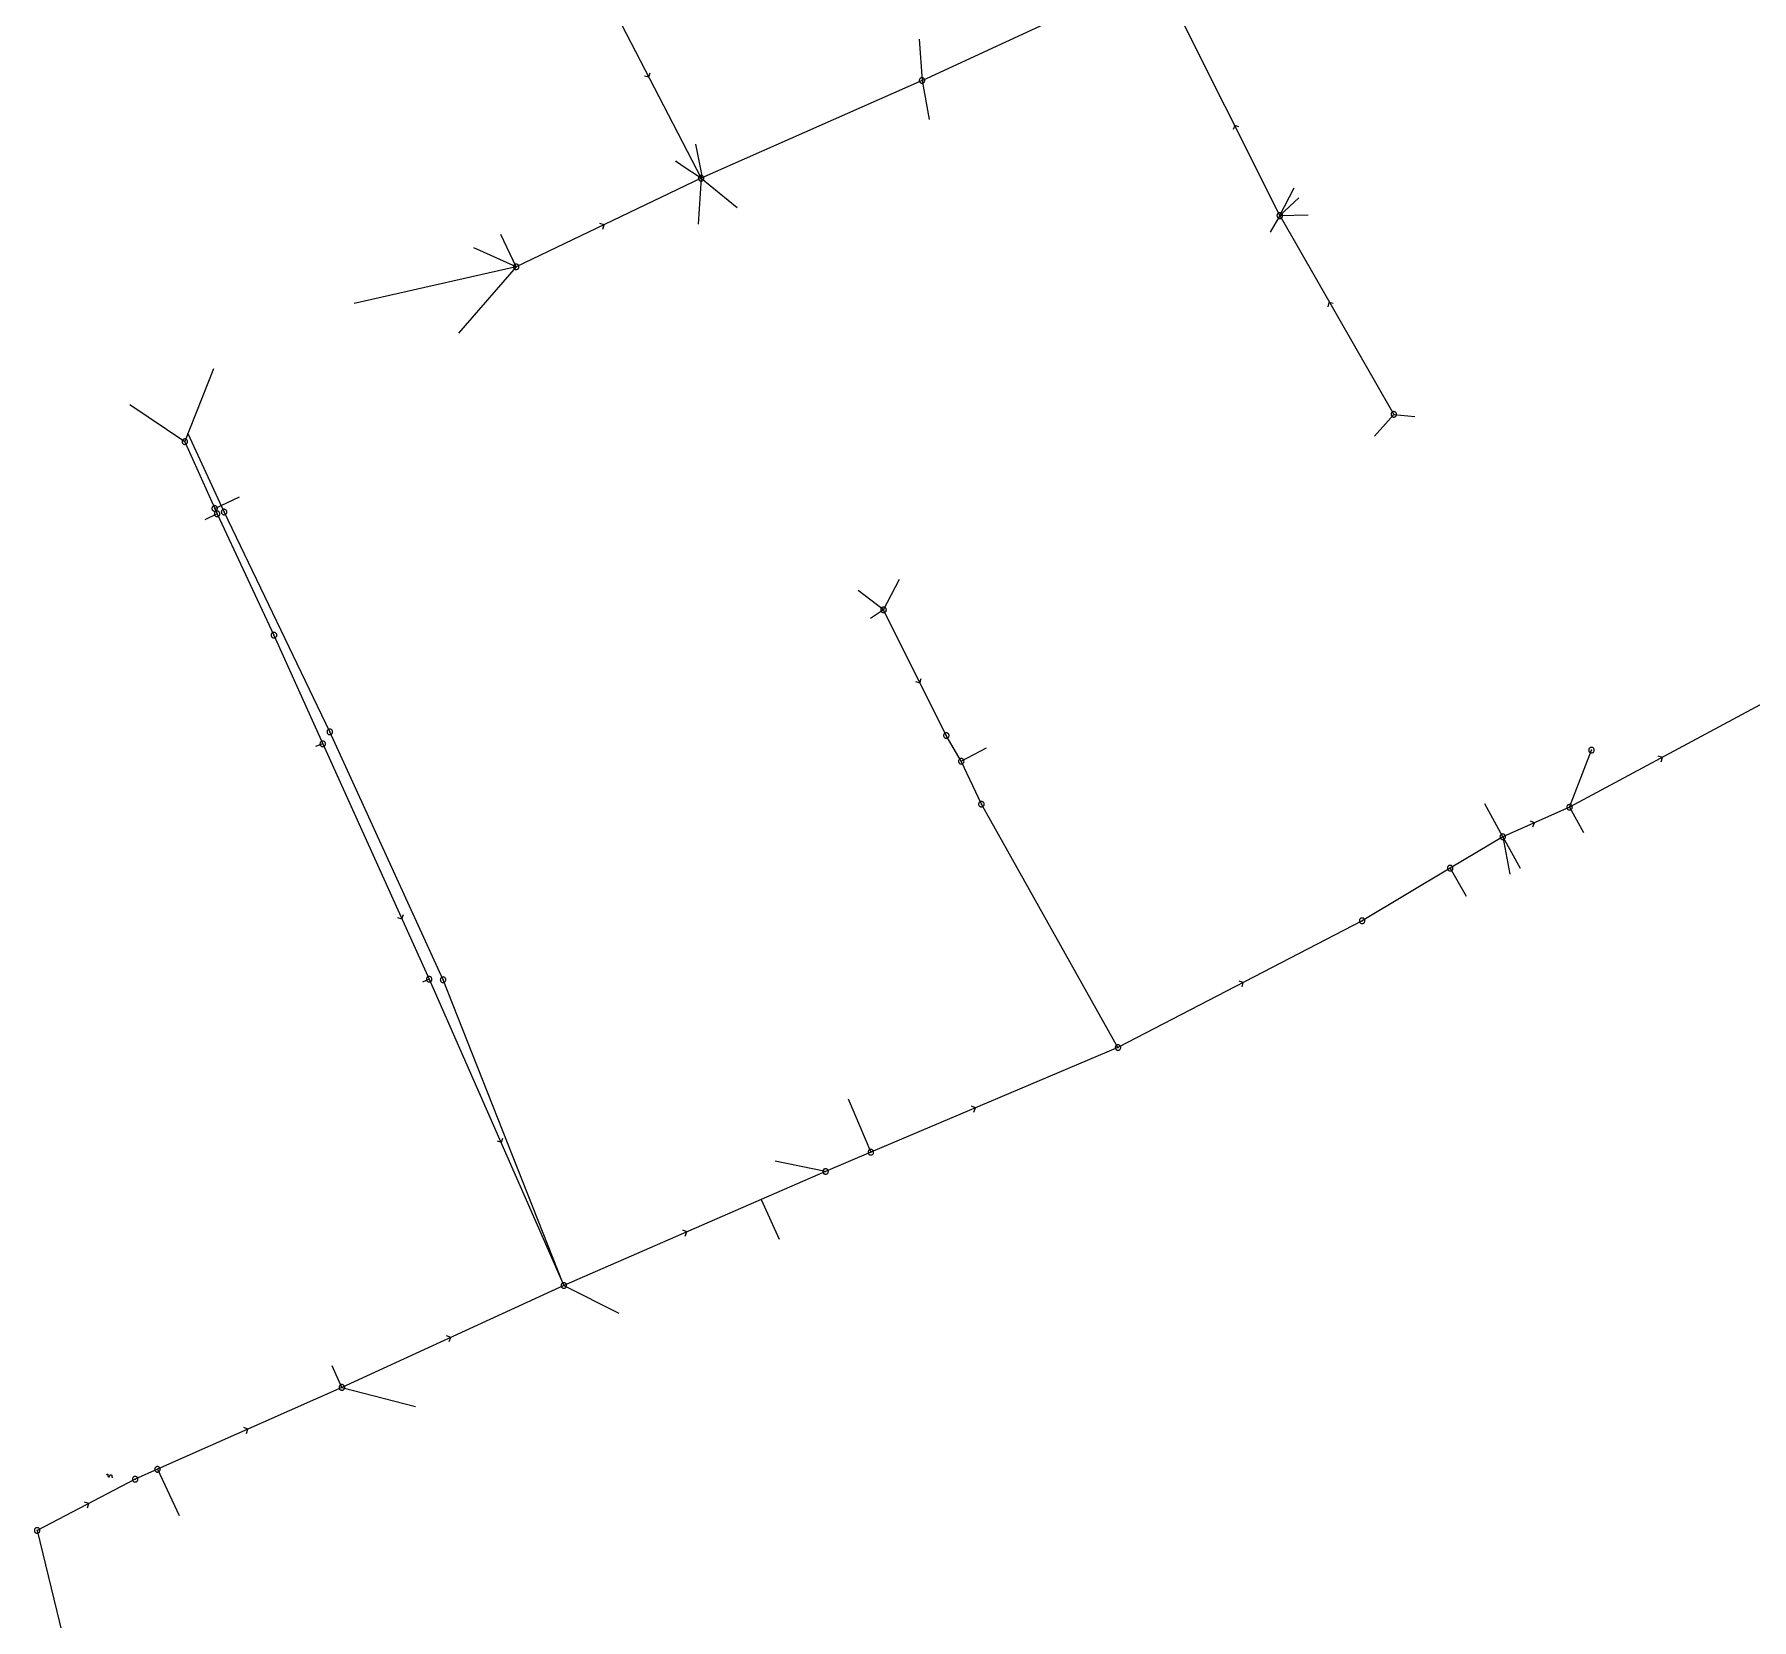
# Model space of a CAD drawing. Header units: metres. Extents: x 25504150 to 25508618, y 6694193 to 6702753.
# Drawn here: x 25504455.2 to 25504740.4, y 6698495.4 to 6698758.8 of the extents above; entities that cross this region are included whole.
import ezdxf

# ---------------------------------------------------------------- set-up
doc = ezdxf.new("R2010")
doc.units = ezdxf.units.M
for name, pattern in [('Sewer_node', [0]), ('Viemariputket', [0]), ('Viemarivarusteet', [0])]:
    doc.linetypes.add(name, pattern=pattern)
for name, color, linetype, lineweight in [('Sewer_node', 7, 'Sewer_node', 0), ('Viemariputket', 7, 'Viemariputket', 0), ('Viemarivarusteet', 7, 'Viemarivarusteet', 0)]:
    doc.layers.add(name, color=color, linetype=linetype, lineweight=lineweight)

msp = doc.modelspace()

# ---------------------------------------------------------------- linework, layer by layer
at = {"layer": 'Sewer_node', "color": 46, "linetype": 'Continuous', "true_color": 0x7f5f00, "flags": 128}
for points in [[(25504556.52, 6698751.91), (25504557.24, 6698751.7), (25504557.46, 6698752.41)], [(25504655.26, 6698743.44), (25504654.55, 6698743.65), (25504654.32, 6698742.95)], [(25504549.6, 6698726.44), (25504549.83, 6698727.15), (25504549.12, 6698727.39)], [(25504670.93, 6698714.06), (25504670.2, 6698714.23), (25504670.02, 6698713.51)], [(25504601.56, 6698651.3), (25504602.28, 6698651.08), (25504602.5, 6698651.79)], [(25504725.37, 6698637.96), (25504725.58, 6698638.68), (25504724.87, 6698638.9)], [(25504704.08, 6698627.12), (25504704.35, 6698627.82), (25504703.66, 6698628.09)], [(25504515.53, 6698612.1), (25504516.24, 6698611.85), (25504516.49, 6698612.55)], [(25504655.77, 6698600.56), (25504655.98, 6698601.28), (25504655.27, 6698601.49)], [(25504611.24, 6698579.74), (25504611.51, 6698580.44), (25504610.82, 6698580.71)], [(25504532.06, 6698574.99), (25504532.77, 6698574.73), (25504533.02, 6698575.43)], [(25504563.3, 6698559.15), (25504563.57, 6698559.85), (25504562.88, 6698560.12)], [(25504524.11, 6698541.62), (25504524.37, 6698542.33), (25504523.67, 6698542.59)], [(25504490.41, 6698526.38), (25504490.66, 6698527.08), (25504489.96, 6698527.34)], [(25504467.2, 6698519.52), (25504467.21, 6698519.54), (25504467.21, 6698519.55), (25504467.22, 6698519.56), (25504467.23, 6698519.57), (25504467.24, 6698519.57), (25504467.24, 6698519.58), (25504467.25, 6698519.59), (25504467.26, 6698519.59), (25504467.27, 6698519.6), (25504467.28, 6698519.6), (25504467.29, 6698519.6), (25504467.3, 6698519.61), (25504467.31, 6698519.61), (25504467.32, 6698519.61), (25504467.33, 6698519.6), (25504467.34, 6698519.6), (25504467.35, 6698519.6), (25504467.35, 6698519.59), (25504467.36, 6698519.59), (25504467.37, 6698519.58), (25504467.38, 6698519.58), (25504467.38, 6698519.57), (25504467.39, 6698519.56), (25504467.39, 6698519.55), (25504467.4, 6698519.54), (25504467.4, 6698519.53), (25504467.41, 6698519.52), (25504467.41, 6698519.51), (25504467.41, 6698519.5), (25504467.41, 6698519.49), (25504467.41, 6698519.48), (25504467.41, 6698519.47), (25504467.4, 6698519.45)], [(25504467.4, 6698519.44), (25504467.39, 6698519.41), (25504467.39, 6698519.39), (25504467.39, 6698519.37), (25504467.39, 6698519.35), (25504467.39, 6698519.33), (25504467.39, 6698519.32), (25504467.4, 6698519.3), (25504467.4, 6698519.28), (25504467.41, 6698519.27), (25504467.42, 6698519.25), (25504467.43, 6698519.24), (25504467.44, 6698519.23), (25504467.45, 6698519.21), (25504467.46, 6698519.2), (25504467.47, 6698519.2), (25504467.49, 6698519.19), (25504467.5, 6698519.18), (25504467.52, 6698519.18), (25504467.53, 6698519.18), (25504467.55, 6698519.18), (25504467.56, 6698519.18), (25504467.58, 6698519.18), (25504467.59, 6698519.18), (25504467.61, 6698519.19), (25504467.62, 6698519.2), (25504467.64, 6698519.21), (25504467.65, 6698519.22), (25504467.66, 6698519.23), (25504467.68, 6698519.24), (25504467.69, 6698519.25), (25504467.7, 6698519.27), (25504467.71, 6698519.28), (25504467.72, 6698519.3), (25504467.73, 6698519.33)], [(25504467.73, 6698519.34), (25504467.74, 6698519.36), (25504467.74, 6698519.37), (25504467.75, 6698519.39), (25504467.76, 6698519.41), (25504467.77, 6698519.42), (25504467.78, 6698519.44), (25504467.79, 6698519.45), (25504467.8, 6698519.47), (25504467.82, 6698519.48), (25504467.83, 6698519.49), (25504467.84, 6698519.5), (25504467.86, 6698519.51), (25504467.87, 6698519.51), (25504467.89, 6698519.52), (25504467.9, 6698519.52), (25504467.91, 6698519.52), (25504467.93, 6698519.52), (25504467.94, 6698519.52), (25504467.96, 6698519.51), (25504467.97, 6698519.51), (25504467.98, 6698519.5), (25504467.99, 6698519.49), (25504468.01, 6698519.48), (25504468.02, 6698519.47), (25504468.03, 6698519.46), (25504468.03, 6698519.44), (25504468.04, 6698519.43), (25504468.05, 6698519.41), (25504468.05, 6698519.39), (25504468.06, 6698519.38), (25504468.06, 6698519.36), (25504468.06, 6698519.34), (25504468.06, 6698519.32), (25504468.06, 6698519.3), (25504468.06, 6698519.28), (25504468.05, 6698519.26)], [(25504468.05, 6698519.24), (25504468.04, 6698519.22), (25504468.04, 6698519.21), (25504468.05, 6698519.2), (25504468.05, 6698519.18), (25504468.05, 6698519.17), (25504468.05, 6698519.16), (25504468.06, 6698519.15), (25504468.06, 6698519.15), (25504468.06, 6698519.14), (25504468.07, 6698519.13), (25504468.08, 6698519.12), (25504468.08, 6698519.12), (25504468.09, 6698519.11), (25504468.1, 6698519.11), (25504468.11, 6698519.11), (25504468.11, 6698519.1), (25504468.12, 6698519.1), (25504468.13, 6698519.1), (25504468.14, 6698519.1), (25504468.15, 6698519.1), (25504468.16, 6698519.11), (25504468.17, 6698519.11), (25504468.18, 6698519.12), (25504468.18, 6698519.12), (25504468.19, 6698519.13), (25504468.2, 6698519.14), (25504468.21, 6698519.14), (25504468.22, 6698519.15), (25504468.22, 6698519.16), (25504468.23, 6698519.18)], [(25504464.01, 6698514.01), (25504464.22, 6698514.74), (25504463.51, 6698514.95)]]:
    msp.add_lwpolyline(points, dxfattribs=at)
for points, elevation in [([(25504603.08, 6698751.13), (25504603.07, 6698751.2), (25504603.06, 6698751.27), (25504603.03, 6698751.34), (25504602.99, 6698751.4), (25504602.95, 6698751.46), (25504602.89, 6698751.5), (25504602.83, 6698751.54), (25504602.76, 6698751.57), (25504602.69, 6698751.58), (25504602.62, 6698751.59), (25504602.55, 6698751.58), (25504602.48, 6698751.57), (25504602.41, 6698751.54), (25504602.35, 6698751.5), (25504602.29, 6698751.46), (25504602.25, 6698751.4), (25504602.21, 6698751.34), (25504602.18, 6698751.27), (25504602.17, 6698751.2), (25504602.16, 6698751.13), (25504602.17, 6698751.06), (25504602.18, 6698750.99), (25504602.21, 6698750.92), (25504602.25, 6698750.86), (25504602.29, 6698750.8), (25504602.35, 6698750.76), (25504602.41, 6698750.72), (25504602.48, 6698750.69), (25504602.55, 6698750.68), (25504602.62, 6698750.67), (25504602.69, 6698750.68), (25504602.76, 6698750.69), (25504602.83, 6698750.72), (25504602.89, 6698750.76), (25504602.95, 6698750.8), (25504602.99, 6698750.86), (25504603.03, 6698750.92), (25504603.06, 6698750.99), (25504603.07, 6698751.06)], 42.92), ([(25504566.39, 6698734.87), (25504566.38, 6698734.94), (25504566.37, 6698735.01), (25504566.34, 6698735.08), (25504566.3, 6698735.14), (25504566.26, 6698735.2), (25504566.2, 6698735.24), (25504566.14, 6698735.28), (25504566.07, 6698735.31), (25504566, 6698735.32), (25504565.93, 6698735.33), (25504565.86, 6698735.32), (25504565.79, 6698735.31), (25504565.72, 6698735.28), (25504565.66, 6698735.24), (25504565.6, 6698735.2), (25504565.56, 6698735.14), (25504565.52, 6698735.08), (25504565.49, 6698735.01), (25504565.48, 6698734.94), (25504565.47, 6698734.87), (25504565.48, 6698734.8), (25504565.49, 6698734.73), (25504565.52, 6698734.66), (25504565.56, 6698734.6), (25504565.6, 6698734.54), (25504565.66, 6698734.5), (25504565.72, 6698734.46), (25504565.79, 6698734.43), (25504565.86, 6698734.42), (25504565.93, 6698734.41), (25504566, 6698734.42), (25504566.07, 6698734.43), (25504566.14, 6698734.46), (25504566.2, 6698734.5), (25504566.26, 6698734.54), (25504566.3, 6698734.6), (25504566.34, 6698734.66), (25504566.37, 6698734.73), (25504566.38, 6698734.8)], 44.26), ([(25504662.52, 6698728.67), (25504662.51, 6698728.74), (25504662.5, 6698728.82), (25504662.47, 6698728.88), (25504662.43, 6698728.95), (25504662.38, 6698729), (25504662.33, 6698729.05), (25504662.26, 6698729.09), (25504662.2, 6698729.12), (25504662.12, 6698729.13), (25504662.05, 6698729.14), (25504661.98, 6698729.13), (25504661.9, 6698729.12), (25504661.84, 6698729.09), (25504661.77, 6698729.05), (25504661.72, 6698729), (25504661.67, 6698728.95), (25504661.63, 6698728.88), (25504661.6, 6698728.82), (25504661.59, 6698728.74), (25504661.58, 6698728.67), (25504661.59, 6698728.6), (25504661.6, 6698728.52), (25504661.63, 6698728.46), (25504661.67, 6698728.39), (25504661.72, 6698728.34), (25504661.77, 6698728.29), (25504661.84, 6698728.25), (25504661.9, 6698728.22), (25504661.98, 6698728.21), (25504662.05, 6698728.2), (25504662.12, 6698728.21), (25504662.2, 6698728.22), (25504662.26, 6698728.25), (25504662.33, 6698728.29), (25504662.38, 6698728.34), (25504662.43, 6698728.39), (25504662.47, 6698728.46), (25504662.5, 6698728.52), (25504662.51, 6698728.6)], 41.6), ([(25504535.67, 6698720.16), (25504535.66, 6698720.23), (25504535.65, 6698720.3), (25504535.62, 6698720.37), (25504535.58, 6698720.43), (25504535.54, 6698720.49), (25504535.48, 6698720.53), (25504535.42, 6698720.57), (25504535.35, 6698720.6), (25504535.28, 6698720.61), (25504535.21, 6698720.62), (25504535.14, 6698720.61), (25504535.07, 6698720.6), (25504535, 6698720.57), (25504534.94, 6698720.53), (25504534.88, 6698720.49), (25504534.84, 6698720.43), (25504534.8, 6698720.37), (25504534.77, 6698720.3), (25504534.76, 6698720.23), (25504534.75, 6698720.16), (25504534.76, 6698720.09), (25504534.77, 6698720.02), (25504534.8, 6698719.95), (25504534.84, 6698719.89), (25504534.88, 6698719.83), (25504534.94, 6698719.79), (25504535, 6698719.75), (25504535.07, 6698719.72), (25504535.14, 6698719.71), (25504535.21, 6698719.7), (25504535.28, 6698719.71), (25504535.35, 6698719.72), (25504535.42, 6698719.75), (25504535.48, 6698719.79), (25504535.54, 6698719.83), (25504535.58, 6698719.89), (25504535.62, 6698719.95), (25504535.65, 6698720.02), (25504535.66, 6698720.09)], 45.13), ([(25504681.44, 6698695.66), (25504681.43, 6698695.73), (25504681.42, 6698695.8), (25504681.39, 6698695.87), (25504681.35, 6698695.93), (25504681.31, 6698695.99), (25504681.25, 6698696.03), (25504681.19, 6698696.07), (25504681.12, 6698696.1), (25504681.05, 6698696.11), (25504680.98, 6698696.12), (25504680.91, 6698696.11), (25504680.84, 6698696.1), (25504680.77, 6698696.07), (25504680.71, 6698696.03), (25504680.65, 6698695.99), (25504680.61, 6698695.93), (25504680.57, 6698695.87), (25504680.54, 6698695.8), (25504680.53, 6698695.73), (25504680.52, 6698695.66), (25504680.53, 6698695.59), (25504680.54, 6698695.52), (25504680.57, 6698695.45), (25504680.61, 6698695.39), (25504680.65, 6698695.33), (25504680.71, 6698695.29), (25504680.77, 6698695.25), (25504680.84, 6698695.22), (25504680.91, 6698695.21), (25504680.98, 6698695.2), (25504681.05, 6698695.21), (25504681.12, 6698695.22), (25504681.19, 6698695.25), (25504681.25, 6698695.29), (25504681.31, 6698695.33), (25504681.35, 6698695.39), (25504681.39, 6698695.45), (25504681.42, 6698695.52), (25504681.43, 6698695.59)], 41.39), ([(25504480.64, 6698691.12), (25504480.63, 6698691.19), (25504480.62, 6698691.26), (25504480.59, 6698691.33), (25504480.55, 6698691.39), (25504480.51, 6698691.45), (25504480.45, 6698691.49), (25504480.39, 6698691.53), (25504480.32, 6698691.56), (25504480.25, 6698691.57), (25504480.18, 6698691.58), (25504480.11, 6698691.57), (25504480.04, 6698691.56), (25504479.97, 6698691.53), (25504479.91, 6698691.49), (25504479.85, 6698691.45), (25504479.81, 6698691.39), (25504479.77, 6698691.33), (25504479.74, 6698691.26), (25504479.73, 6698691.19), (25504479.72, 6698691.12), (25504479.73, 6698691.05), (25504479.74, 6698690.98), (25504479.77, 6698690.91), (25504479.81, 6698690.85), (25504479.85, 6698690.79), (25504479.91, 6698690.75), (25504479.97, 6698690.71), (25504480.04, 6698690.68), (25504480.11, 6698690.67), (25504480.18, 6698690.66), (25504480.25, 6698690.67), (25504480.32, 6698690.68), (25504480.39, 6698690.71), (25504480.45, 6698690.75), (25504480.51, 6698690.79), (25504480.55, 6698690.85), (25504480.59, 6698690.91), (25504480.62, 6698690.98), (25504480.63, 6698691.05)], 43.82), ([(25504486, 6698679.13), (25504485.99, 6698679.2), (25504485.98, 6698679.27), (25504485.95, 6698679.34), (25504485.91, 6698679.4), (25504485.87, 6698679.46), (25504485.81, 6698679.5), (25504485.75, 6698679.54), (25504485.68, 6698679.57), (25504485.61, 6698679.58), (25504485.54, 6698679.59), (25504485.47, 6698679.58), (25504485.4, 6698679.57), (25504485.33, 6698679.54), (25504485.27, 6698679.5), (25504485.21, 6698679.46), (25504485.17, 6698679.4), (25504485.13, 6698679.34), (25504485.1, 6698679.27), (25504485.09, 6698679.2), (25504485.08, 6698679.13), (25504485.09, 6698679.06), (25504485.1, 6698678.99), (25504485.13, 6698678.92), (25504485.17, 6698678.86), (25504485.21, 6698678.8), (25504485.27, 6698678.76), (25504485.33, 6698678.72), (25504485.4, 6698678.69), (25504485.47, 6698678.68), (25504485.54, 6698678.67), (25504485.61, 6698678.68), (25504485.68, 6698678.69), (25504485.75, 6698678.72), (25504485.81, 6698678.76), (25504485.87, 6698678.8), (25504485.91, 6698678.86), (25504485.95, 6698678.92), (25504485.98, 6698678.99), (25504485.99, 6698679.06)], 43.51), ([(25504596.7, 6698663.19), (25504596.69, 6698663.26), (25504596.68, 6698663.33), (25504596.65, 6698663.4), (25504596.61, 6698663.46), (25504596.57, 6698663.52), (25504596.51, 6698663.56), (25504596.45, 6698663.6), (25504596.38, 6698663.63), (25504596.31, 6698663.64), (25504596.24, 6698663.65), (25504596.17, 6698663.64), (25504596.1, 6698663.63), (25504596.03, 6698663.6), (25504595.97, 6698663.56), (25504595.91, 6698663.52), (25504595.87, 6698663.46), (25504595.83, 6698663.4), (25504595.8, 6698663.33), (25504595.79, 6698663.26), (25504595.78, 6698663.19), (25504595.79, 6698663.12), (25504595.8, 6698663.05), (25504595.83, 6698662.98), (25504595.87, 6698662.92), (25504595.91, 6698662.86), (25504595.97, 6698662.82), (25504596.03, 6698662.78), (25504596.1, 6698662.75), (25504596.17, 6698662.74), (25504596.24, 6698662.73), (25504596.31, 6698662.74), (25504596.38, 6698662.75), (25504596.45, 6698662.78), (25504596.51, 6698662.82), (25504596.57, 6698662.86), (25504596.61, 6698662.92), (25504596.65, 6698662.98), (25504596.68, 6698663.05), (25504596.69, 6698663.12)], 44.49), ([(25504495.46, 6698658.98), (25504495.45, 6698659.05), (25504495.44, 6698659.13), (25504495.41, 6698659.19), (25504495.37, 6698659.26), (25504495.32, 6698659.31), (25504495.27, 6698659.36), (25504495.2, 6698659.4), (25504495.14, 6698659.43), (25504495.06, 6698659.44), (25504494.99, 6698659.45), (25504494.92, 6698659.44), (25504494.84, 6698659.43), (25504494.78, 6698659.4), (25504494.71, 6698659.36), (25504494.66, 6698659.31), (25504494.61, 6698659.26), (25504494.57, 6698659.19), (25504494.54, 6698659.13), (25504494.53, 6698659.05), (25504494.52, 6698658.98), (25504494.53, 6698658.91), (25504494.54, 6698658.83), (25504494.57, 6698658.77), (25504494.61, 6698658.7), (25504494.66, 6698658.65), (25504494.71, 6698658.6), (25504494.78, 6698658.56), (25504494.84, 6698658.53), (25504494.92, 6698658.52), (25504494.99, 6698658.51), (25504495.06, 6698658.52), (25504495.14, 6698658.53), (25504495.2, 6698658.56), (25504495.27, 6698658.6), (25504495.32, 6698658.65), (25504495.37, 6698658.7), (25504495.41, 6698658.77), (25504495.44, 6698658.83), (25504495.45, 6698658.91)], 43.39), ([(25504503.55, 6698640.92), (25504503.54, 6698640.99), (25504503.53, 6698641.06), (25504503.5, 6698641.13), (25504503.46, 6698641.19), (25504503.42, 6698641.25), (25504503.36, 6698641.29), (25504503.3, 6698641.33), (25504503.23, 6698641.36), (25504503.16, 6698641.37), (25504503.09, 6698641.38), (25504503.02, 6698641.37), (25504502.95, 6698641.36), (25504502.88, 6698641.33), (25504502.82, 6698641.29), (25504502.76, 6698641.25), (25504502.72, 6698641.19), (25504502.68, 6698641.13), (25504502.65, 6698641.06), (25504502.64, 6698640.99), (25504502.63, 6698640.92), (25504502.64, 6698640.85), (25504502.65, 6698640.78), (25504502.68, 6698640.71), (25504502.72, 6698640.65), (25504502.76, 6698640.59), (25504502.82, 6698640.55), (25504502.88, 6698640.51), (25504502.95, 6698640.48), (25504503.02, 6698640.47), (25504503.09, 6698640.46), (25504503.16, 6698640.47), (25504503.23, 6698640.48), (25504503.3, 6698640.51), (25504503.36, 6698640.55), (25504503.42, 6698640.59), (25504503.46, 6698640.65), (25504503.5, 6698640.71), (25504503.53, 6698640.78), (25504503.54, 6698640.85)], 43.33), ([(25504607.12, 6698642.3), (25504607.11, 6698642.37), (25504607.1, 6698642.44), (25504607.07, 6698642.51), (25504607.03, 6698642.57), (25504606.99, 6698642.63), (25504606.93, 6698642.67), (25504606.87, 6698642.71), (25504606.8, 6698642.74), (25504606.73, 6698642.75), (25504606.66, 6698642.76), (25504606.59, 6698642.75), (25504606.52, 6698642.74), (25504606.45, 6698642.71), (25504606.39, 6698642.67), (25504606.33, 6698642.63), (25504606.29, 6698642.57), (25504606.25, 6698642.51), (25504606.22, 6698642.44), (25504606.21, 6698642.37), (25504606.2, 6698642.3), (25504606.21, 6698642.23), (25504606.22, 6698642.16), (25504606.25, 6698642.09), (25504606.29, 6698642.03), (25504606.33, 6698641.97), (25504606.39, 6698641.93), (25504606.45, 6698641.89), (25504606.52, 6698641.86), (25504606.59, 6698641.85), (25504606.66, 6698641.84), (25504606.73, 6698641.85), (25504606.8, 6698641.86), (25504606.87, 6698641.89), (25504606.93, 6698641.93), (25504606.99, 6698641.97), (25504607.03, 6698642.03), (25504607.07, 6698642.09), (25504607.1, 6698642.16), (25504607.11, 6698642.23)], 43.35), ([(25504714.27, 6698639.88), (25504714.26, 6698639.95), (25504714.25, 6698640.02), (25504714.22, 6698640.09), (25504714.18, 6698640.15), (25504714.14, 6698640.21), (25504714.08, 6698640.25), (25504714.02, 6698640.29), (25504713.95, 6698640.32), (25504713.88, 6698640.33), (25504713.81, 6698640.34), (25504713.74, 6698640.33), (25504713.67, 6698640.32), (25504713.6, 6698640.29), (25504713.54, 6698640.25), (25504713.48, 6698640.21), (25504713.44, 6698640.15), (25504713.4, 6698640.09), (25504713.37, 6698640.02), (25504713.36, 6698639.95), (25504713.35, 6698639.88), (25504713.36, 6698639.81), (25504713.37, 6698639.74), (25504713.4, 6698639.67), (25504713.44, 6698639.61), (25504713.48, 6698639.55), (25504713.54, 6698639.51), (25504713.6, 6698639.47), (25504713.67, 6698639.44), (25504713.74, 6698639.43), (25504713.81, 6698639.42), (25504713.88, 6698639.43), (25504713.95, 6698639.44), (25504714.02, 6698639.47), (25504714.08, 6698639.51), (25504714.14, 6698639.55), (25504714.18, 6698639.61), (25504714.22, 6698639.67), (25504714.25, 6698639.74), (25504714.26, 6698639.81)], 41.84), ([(25504612.94, 6698630.9), (25504612.93, 6698630.97), (25504612.92, 6698631.04), (25504612.89, 6698631.11), (25504612.85, 6698631.17), (25504612.81, 6698631.23), (25504612.75, 6698631.27), (25504612.69, 6698631.31), (25504612.62, 6698631.34), (25504612.55, 6698631.35), (25504612.48, 6698631.36), (25504612.41, 6698631.35), (25504612.34, 6698631.34), (25504612.27, 6698631.31), (25504612.21, 6698631.27), (25504612.15, 6698631.23), (25504612.11, 6698631.17), (25504612.07, 6698631.11), (25504612.04, 6698631.04), (25504612.03, 6698630.97), (25504612.02, 6698630.9), (25504612.03, 6698630.83), (25504612.04, 6698630.76), (25504612.07, 6698630.69), (25504612.11, 6698630.63), (25504612.15, 6698630.57), (25504612.21, 6698630.53), (25504612.27, 6698630.49), (25504612.34, 6698630.46), (25504612.41, 6698630.45), (25504612.48, 6698630.44), (25504612.55, 6698630.45), (25504612.62, 6698630.46), (25504612.69, 6698630.49), (25504612.75, 6698630.53), (25504612.81, 6698630.57), (25504612.85, 6698630.63), (25504612.89, 6698630.69), (25504612.92, 6698630.76), (25504612.93, 6698630.83)], 42.85), ([(25504710.64, 6698630.4), (25504710.63, 6698630.47), (25504710.62, 6698630.54), (25504710.59, 6698630.61), (25504710.55, 6698630.67), (25504710.51, 6698630.73), (25504710.45, 6698630.77), (25504710.39, 6698630.81), (25504710.32, 6698630.84), (25504710.25, 6698630.85), (25504710.18, 6698630.86), (25504710.11, 6698630.85), (25504710.04, 6698630.84), (25504709.97, 6698630.81), (25504709.91, 6698630.77), (25504709.85, 6698630.73), (25504709.81, 6698630.67), (25504709.77, 6698630.61), (25504709.74, 6698630.54), (25504709.73, 6698630.47), (25504709.72, 6698630.4), (25504709.73, 6698630.33), (25504709.74, 6698630.26), (25504709.77, 6698630.19), (25504709.81, 6698630.13), (25504709.85, 6698630.07), (25504709.91, 6698630.03), (25504709.97, 6698629.99), (25504710.04, 6698629.96), (25504710.11, 6698629.95), (25504710.18, 6698629.94), (25504710.25, 6698629.95), (25504710.32, 6698629.96), (25504710.39, 6698629.99), (25504710.45, 6698630.03), (25504710.51, 6698630.07), (25504710.55, 6698630.13), (25504710.59, 6698630.19), (25504710.62, 6698630.26), (25504710.63, 6698630.33)], 42.16), ([(25504699.53, 6698625.49), (25504699.52, 6698625.56), (25504699.51, 6698625.63), (25504699.48, 6698625.7), (25504699.44, 6698625.76), (25504699.4, 6698625.82), (25504699.34, 6698625.86), (25504699.28, 6698625.9), (25504699.21, 6698625.93), (25504699.14, 6698625.94), (25504699.07, 6698625.95), (25504699, 6698625.94), (25504698.93, 6698625.93), (25504698.86, 6698625.9), (25504698.8, 6698625.86), (25504698.74, 6698625.82), (25504698.7, 6698625.76), (25504698.66, 6698625.7), (25504698.63, 6698625.63), (25504698.62, 6698625.56), (25504698.61, 6698625.49), (25504698.62, 6698625.42), (25504698.63, 6698625.35), (25504698.66, 6698625.28), (25504698.7, 6698625.22), (25504698.74, 6698625.16), (25504698.8, 6698625.12), (25504698.86, 6698625.08), (25504698.93, 6698625.05), (25504699, 6698625.04), (25504699.07, 6698625.03), (25504699.14, 6698625.04), (25504699.21, 6698625.05), (25504699.28, 6698625.08), (25504699.34, 6698625.12), (25504699.4, 6698625.16), (25504699.44, 6698625.22), (25504699.48, 6698625.28), (25504699.51, 6698625.35), (25504699.52, 6698625.42)], 42.2), ([(25504690.81, 6698620.28), (25504690.8, 6698620.35), (25504690.79, 6698620.42), (25504690.76, 6698620.49), (25504690.72, 6698620.55), (25504690.68, 6698620.61), (25504690.62, 6698620.65), (25504690.56, 6698620.69), (25504690.49, 6698620.72), (25504690.42, 6698620.73), (25504690.35, 6698620.74), (25504690.28, 6698620.73), (25504690.21, 6698620.72), (25504690.14, 6698620.69), (25504690.08, 6698620.65), (25504690.02, 6698620.61), (25504689.98, 6698620.55), (25504689.94, 6698620.49), (25504689.91, 6698620.42), (25504689.9, 6698620.35), (25504689.89, 6698620.28), (25504689.9, 6698620.21), (25504689.91, 6698620.14), (25504689.94, 6698620.07), (25504689.98, 6698620.01), (25504690.02, 6698619.95), (25504690.08, 6698619.91), (25504690.14, 6698619.87), (25504690.21, 6698619.84), (25504690.28, 6698619.83), (25504690.35, 6698619.82), (25504690.42, 6698619.83), (25504690.49, 6698619.84), (25504690.56, 6698619.87), (25504690.62, 6698619.91), (25504690.68, 6698619.95), (25504690.72, 6698620.01), (25504690.76, 6698620.07), (25504690.79, 6698620.14), (25504690.8, 6698620.21)], 39.79), ([(25504521.22, 6698601.83), (25504521.21, 6698601.9), (25504521.2, 6698601.97), (25504521.17, 6698602.04), (25504521.13, 6698602.1), (25504521.09, 6698602.16), (25504521.03, 6698602.2), (25504520.97, 6698602.24), (25504520.9, 6698602.27), (25504520.83, 6698602.28), (25504520.76, 6698602.29), (25504520.69, 6698602.28), (25504520.62, 6698602.27), (25504520.55, 6698602.24), (25504520.49, 6698602.2), (25504520.43, 6698602.16), (25504520.39, 6698602.1), (25504520.35, 6698602.04), (25504520.32, 6698601.97), (25504520.31, 6698601.9), (25504520.3, 6698601.83), (25504520.31, 6698601.76), (25504520.32, 6698601.69), (25504520.35, 6698601.62), (25504520.39, 6698601.56), (25504520.43, 6698601.5), (25504520.49, 6698601.46), (25504520.55, 6698601.42), (25504520.62, 6698601.39), (25504520.69, 6698601.38), (25504520.76, 6698601.37), (25504520.83, 6698601.38), (25504520.9, 6698601.39), (25504520.97, 6698601.42), (25504521.03, 6698601.46), (25504521.09, 6698601.5), (25504521.13, 6698601.56), (25504521.17, 6698601.62), (25504521.2, 6698601.69), (25504521.21, 6698601.76)], 43.11), ([(25504635.63, 6698590.47), (25504635.62, 6698590.54), (25504635.61, 6698590.61), (25504635.58, 6698590.68), (25504635.54, 6698590.74), (25504635.5, 6698590.8), (25504635.44, 6698590.84), (25504635.38, 6698590.88), (25504635.31, 6698590.91), (25504635.24, 6698590.92), (25504635.17, 6698590.93), (25504635.1, 6698590.92), (25504635.03, 6698590.91), (25504634.96, 6698590.88), (25504634.9, 6698590.84), (25504634.84, 6698590.8), (25504634.8, 6698590.74), (25504634.76, 6698590.68), (25504634.73, 6698590.61), (25504634.72, 6698590.54), (25504634.71, 6698590.47), (25504634.72, 6698590.4), (25504634.73, 6698590.33), (25504634.76, 6698590.26), (25504634.8, 6698590.2), (25504634.84, 6698590.14), (25504634.9, 6698590.1), (25504634.96, 6698590.06), (25504635.03, 6698590.03), (25504635.1, 6698590.02), (25504635.17, 6698590.01), (25504635.24, 6698590.02), (25504635.31, 6698590.03), (25504635.38, 6698590.06), (25504635.44, 6698590.1), (25504635.5, 6698590.14), (25504635.54, 6698590.2), (25504635.58, 6698590.26), (25504635.61, 6698590.33), (25504635.62, 6698590.4)], 42.45), ([(25504594.59, 6698573.08), (25504594.58, 6698573.15), (25504594.57, 6698573.22), (25504594.54, 6698573.29), (25504594.5, 6698573.35), (25504594.46, 6698573.41), (25504594.4, 6698573.45), (25504594.34, 6698573.49), (25504594.27, 6698573.52), (25504594.2, 6698573.53), (25504594.13, 6698573.54), (25504594.06, 6698573.53), (25504593.99, 6698573.52), (25504593.92, 6698573.49), (25504593.86, 6698573.45), (25504593.8, 6698573.41), (25504593.76, 6698573.35), (25504593.72, 6698573.29), (25504593.69, 6698573.22), (25504593.68, 6698573.15), (25504593.67, 6698573.08), (25504593.68, 6698573.01), (25504593.69, 6698572.94), (25504593.72, 6698572.87), (25504593.76, 6698572.81), (25504593.8, 6698572.75), (25504593.86, 6698572.71), (25504593.92, 6698572.67), (25504593.99, 6698572.64), (25504594.06, 6698572.63), (25504594.13, 6698572.62), (25504594.2, 6698572.63), (25504594.27, 6698572.64), (25504594.34, 6698572.67), (25504594.4, 6698572.71), (25504594.46, 6698572.75), (25504594.5, 6698572.81), (25504594.54, 6698572.87), (25504594.57, 6698572.94), (25504594.58, 6698573.01)], 40.65), ([(25504587.07, 6698569.88), (25504587.06, 6698569.95), (25504587.05, 6698570.02), (25504587.02, 6698570.09), (25504586.98, 6698570.15), (25504586.94, 6698570.21), (25504586.88, 6698570.25), (25504586.82, 6698570.29), (25504586.75, 6698570.32), (25504586.68, 6698570.33), (25504586.61, 6698570.34), (25504586.54, 6698570.33), (25504586.47, 6698570.32), (25504586.4, 6698570.29), (25504586.34, 6698570.25), (25504586.28, 6698570.21), (25504586.24, 6698570.15), (25504586.2, 6698570.09), (25504586.17, 6698570.02), (25504586.16, 6698569.95), (25504586.15, 6698569.88), (25504586.16, 6698569.81), (25504586.17, 6698569.74), (25504586.2, 6698569.67), (25504586.24, 6698569.61), (25504586.28, 6698569.55), (25504586.34, 6698569.51), (25504586.4, 6698569.47), (25504586.47, 6698569.44), (25504586.54, 6698569.43), (25504586.61, 6698569.42), (25504586.68, 6698569.43), (25504586.75, 6698569.44), (25504586.82, 6698569.47), (25504586.88, 6698569.51), (25504586.94, 6698569.55), (25504586.98, 6698569.61), (25504587.02, 6698569.67), (25504587.05, 6698569.74), (25504587.06, 6698569.81)], 42.96), ([(25504543.6, 6698550.95), (25504543.59, 6698551.02), (25504543.58, 6698551.09), (25504543.55, 6698551.16), (25504543.51, 6698551.22), (25504543.47, 6698551.28), (25504543.41, 6698551.32), (25504543.35, 6698551.36), (25504543.28, 6698551.39), (25504543.21, 6698551.4), (25504543.14, 6698551.41), (25504543.07, 6698551.4), (25504543, 6698551.39), (25504542.93, 6698551.36), (25504542.87, 6698551.32), (25504542.81, 6698551.28), (25504542.77, 6698551.22), (25504542.73, 6698551.16), (25504542.7, 6698551.09), (25504542.69, 6698551.02), (25504542.68, 6698550.95), (25504542.69, 6698550.88), (25504542.7, 6698550.81), (25504542.73, 6698550.74), (25504542.77, 6698550.68), (25504542.81, 6698550.62), (25504542.87, 6698550.58), (25504542.93, 6698550.54), (25504543, 6698550.51), (25504543.07, 6698550.5), (25504543.14, 6698550.49), (25504543.21, 6698550.5), (25504543.28, 6698550.51), (25504543.35, 6698550.54), (25504543.41, 6698550.58), (25504543.47, 6698550.62), (25504543.51, 6698550.68), (25504543.55, 6698550.74), (25504543.58, 6698550.81), (25504543.59, 6698550.88)], 43.53), ([(25504476.09, 6698520.41), (25504476.08, 6698520.48), (25504476.07, 6698520.55), (25504476.04, 6698520.62), (25504476, 6698520.68), (25504475.96, 6698520.74), (25504475.9, 6698520.78), (25504475.84, 6698520.82), (25504475.77, 6698520.85), (25504475.7, 6698520.86), (25504475.63, 6698520.87), (25504475.56, 6698520.86), (25504475.49, 6698520.85), (25504475.42, 6698520.82), (25504475.36, 6698520.78), (25504475.3, 6698520.74), (25504475.26, 6698520.68), (25504475.22, 6698520.62), (25504475.19, 6698520.55), (25504475.18, 6698520.48), (25504475.17, 6698520.41), (25504475.18, 6698520.34), (25504475.19, 6698520.27), (25504475.22, 6698520.2), (25504475.26, 6698520.14), (25504475.3, 6698520.08), (25504475.36, 6698520.04), (25504475.42, 6698520), (25504475.49, 6698519.97), (25504475.56, 6698519.96), (25504475.63, 6698519.95), (25504475.7, 6698519.96), (25504475.77, 6698519.97), (25504475.84, 6698520), (25504475.9, 6698520.04), (25504475.96, 6698520.08), (25504476, 6698520.14), (25504476.04, 6698520.2), (25504476.07, 6698520.27), (25504476.08, 6698520.34)], 41.48), ([(25504456.11, 6698510.26), (25504456.1, 6698510.33), (25504456.09, 6698510.4), (25504456.06, 6698510.47), (25504456.02, 6698510.53), (25504455.98, 6698510.59), (25504455.92, 6698510.63), (25504455.86, 6698510.67), (25504455.79, 6698510.7), (25504455.72, 6698510.71), (25504455.65, 6698510.72), (25504455.58, 6698510.71), (25504455.51, 6698510.7), (25504455.44, 6698510.67), (25504455.38, 6698510.63), (25504455.32, 6698510.59), (25504455.28, 6698510.53), (25504455.24, 6698510.47), (25504455.21, 6698510.4), (25504455.2, 6698510.33), (25504455.19, 6698510.26), (25504455.2, 6698510.19), (25504455.21, 6698510.12), (25504455.24, 6698510.05), (25504455.28, 6698509.99), (25504455.32, 6698509.93), (25504455.38, 6698509.89), (25504455.44, 6698509.85), (25504455.51, 6698509.82), (25504455.58, 6698509.81), (25504455.65, 6698509.8), (25504455.72, 6698509.81), (25504455.79, 6698509.82), (25504455.86, 6698509.85), (25504455.92, 6698509.89), (25504455.98, 6698509.93), (25504456.02, 6698509.99), (25504456.06, 6698510.05), (25504456.09, 6698510.12), (25504456.1, 6698510.19)], 43.48)]:
    msp.add_lwpolyline(points, close=True, dxfattribs=dict(at, elevation=elevation))
for points in [[(25504485.6, 6698680.03), (25504485.59, 6698680.1), (25504485.58, 6698680.17), (25504485.55, 6698680.24), (25504485.51, 6698680.3), (25504485.47, 6698680.36), (25504485.41, 6698680.4), (25504485.35, 6698680.44), (25504485.28, 6698680.47), (25504485.21, 6698680.48), (25504485.14, 6698680.49), (25504485.07, 6698680.48), (25504485, 6698680.47), (25504484.93, 6698680.44), (25504484.87, 6698680.4), (25504484.81, 6698680.36), (25504484.77, 6698680.3), (25504484.73, 6698680.24), (25504484.7, 6698680.17), (25504484.69, 6698680.1), (25504484.68, 6698680.03), (25504484.69, 6698679.96), (25504484.7, 6698679.89), (25504484.73, 6698679.82), (25504484.77, 6698679.76), (25504484.81, 6698679.7), (25504484.87, 6698679.66), (25504484.93, 6698679.62), (25504485, 6698679.59), (25504485.07, 6698679.58), (25504485.14, 6698679.57), (25504485.21, 6698679.58), (25504485.28, 6698679.59), (25504485.35, 6698679.62), (25504485.41, 6698679.66), (25504485.47, 6698679.7), (25504485.51, 6698679.76), (25504485.55, 6698679.82), (25504485.58, 6698679.89), (25504485.59, 6698679.96)], [(25504609.6, 6698638.03), (25504609.59, 6698638.1), (25504609.58, 6698638.17), (25504609.55, 6698638.24), (25504609.51, 6698638.3), (25504609.47, 6698638.36), (25504609.41, 6698638.4), (25504609.35, 6698638.44), (25504609.28, 6698638.47), (25504609.21, 6698638.48), (25504609.14, 6698638.49), (25504609.07, 6698638.48), (25504609, 6698638.47), (25504608.93, 6698638.44), (25504608.87, 6698638.4), (25504608.81, 6698638.36), (25504608.77, 6698638.3), (25504608.73, 6698638.24), (25504608.7, 6698638.17), (25504608.69, 6698638.1), (25504608.68, 6698638.03), (25504608.69, 6698637.96), (25504608.7, 6698637.89), (25504608.73, 6698637.82), (25504608.77, 6698637.76), (25504608.81, 6698637.7), (25504608.87, 6698637.66), (25504608.93, 6698637.62), (25504609, 6698637.59), (25504609.07, 6698637.58), (25504609.14, 6698637.57), (25504609.21, 6698637.58), (25504609.28, 6698637.59), (25504609.35, 6698637.62), (25504609.41, 6698637.66), (25504609.47, 6698637.7), (25504609.51, 6698637.76), (25504609.55, 6698637.82), (25504609.58, 6698637.89), (25504609.59, 6698637.96)], [(25504676.18, 6698611.53), (25504676.17, 6698611.6), (25504676.16, 6698611.67), (25504676.13, 6698611.74), (25504676.09, 6698611.8), (25504676.05, 6698611.86), (25504675.99, 6698611.9), (25504675.93, 6698611.94), (25504675.86, 6698611.97), (25504675.79, 6698611.98), (25504675.72, 6698611.99), (25504675.65, 6698611.98), (25504675.58, 6698611.97), (25504675.51, 6698611.94), (25504675.45, 6698611.9), (25504675.39, 6698611.86), (25504675.35, 6698611.8), (25504675.31, 6698611.74), (25504675.28, 6698611.67), (25504675.27, 6698611.6), (25504675.26, 6698611.53), (25504675.27, 6698611.46), (25504675.28, 6698611.39), (25504675.31, 6698611.32), (25504675.35, 6698611.26), (25504675.39, 6698611.2), (25504675.45, 6698611.16), (25504675.51, 6698611.12), (25504675.58, 6698611.09), (25504675.65, 6698611.08), (25504675.72, 6698611.07), (25504675.79, 6698611.08), (25504675.86, 6698611.09), (25504675.93, 6698611.12), (25504675.99, 6698611.16), (25504676.05, 6698611.2), (25504676.09, 6698611.26), (25504676.13, 6698611.32), (25504676.16, 6698611.39), (25504676.17, 6698611.46)], [(25504506.75, 6698534.02), (25504506.74, 6698534.09), (25504506.73, 6698534.17), (25504506.7, 6698534.23), (25504506.66, 6698534.3), (25504506.61, 6698534.35), (25504506.56, 6698534.4), (25504506.49, 6698534.44), (25504506.43, 6698534.47), (25504506.35, 6698534.48), (25504506.28, 6698534.49), (25504506.21, 6698534.48), (25504506.13, 6698534.47), (25504506.07, 6698534.44), (25504506, 6698534.4), (25504505.95, 6698534.35), (25504505.9, 6698534.3), (25504505.86, 6698534.23), (25504505.83, 6698534.17), (25504505.82, 6698534.09), (25504505.81, 6698534.02), (25504505.82, 6698533.95), (25504505.83, 6698533.87), (25504505.86, 6698533.81), (25504505.9, 6698533.74), (25504505.95, 6698533.69), (25504506, 6698533.64), (25504506.07, 6698533.6), (25504506.13, 6698533.57), (25504506.21, 6698533.56), (25504506.28, 6698533.55), (25504506.35, 6698533.56), (25504506.43, 6698533.57), (25504506.49, 6698533.6), (25504506.56, 6698533.64), (25504506.61, 6698533.69), (25504506.66, 6698533.74), (25504506.7, 6698533.81), (25504506.73, 6698533.87), (25504506.74, 6698533.95)], [(25504472.39, 6698518.77), (25504472.38, 6698518.84), (25504472.37, 6698518.91), (25504472.34, 6698518.98), (25504472.3, 6698519.04), (25504472.26, 6698519.1), (25504472.2, 6698519.14), (25504472.14, 6698519.18), (25504472.07, 6698519.21), (25504472, 6698519.22), (25504471.93, 6698519.23), (25504471.86, 6698519.22), (25504471.79, 6698519.21), (25504471.72, 6698519.18), (25504471.66, 6698519.14), (25504471.6, 6698519.1), (25504471.56, 6698519.04), (25504471.52, 6698518.98), (25504471.49, 6698518.91), (25504471.48, 6698518.84), (25504471.47, 6698518.77), (25504471.48, 6698518.7), (25504471.49, 6698518.63), (25504471.52, 6698518.56), (25504471.56, 6698518.5), (25504471.6, 6698518.44), (25504471.66, 6698518.4), (25504471.72, 6698518.36), (25504471.79, 6698518.33), (25504471.86, 6698518.32), (25504471.93, 6698518.31), (25504472, 6698518.32), (25504472.07, 6698518.33), (25504472.14, 6698518.36), (25504472.2, 6698518.4), (25504472.26, 6698518.44), (25504472.3, 6698518.5), (25504472.34, 6698518.56), (25504472.37, 6698518.63), (25504472.38, 6698518.7)]]:
    msp.add_lwpolyline(points, close=True, dxfattribs=at)
at = {"layer": 'Sewer_node', "color": 252, "linetype": 'Continuous', "lineweight": 9, "true_color": 0x848484, "flags": 128}
for points, elevation in [([(25504487.16, 6698679.44), (25504487.15, 6698679.51), (25504487.14, 6698679.58), (25504487.11, 6698679.65), (25504487.07, 6698679.71), (25504487.03, 6698679.77), (25504486.97, 6698679.81), (25504486.91, 6698679.85), (25504486.84, 6698679.88), (25504486.77, 6698679.89), (25504486.7, 6698679.9), (25504486.63, 6698679.89), (25504486.56, 6698679.88), (25504486.49, 6698679.85), (25504486.43, 6698679.81), (25504486.37, 6698679.77), (25504486.33, 6698679.71), (25504486.29, 6698679.65), (25504486.26, 6698679.58), (25504486.25, 6698679.51), (25504486.24, 6698679.44), (25504486.25, 6698679.37), (25504486.26, 6698679.3), (25504486.29, 6698679.23), (25504486.33, 6698679.17), (25504486.37, 6698679.11), (25504486.43, 6698679.07), (25504486.49, 6698679.03), (25504486.56, 6698679), (25504486.63, 6698678.99), (25504486.7, 6698678.98), (25504486.77, 6698678.99), (25504486.84, 6698679), (25504486.91, 6698679.03), (25504486.97, 6698679.07), (25504487.03, 6698679.11), (25504487.07, 6698679.17), (25504487.11, 6698679.23), (25504487.14, 6698679.3), (25504487.15, 6698679.37)], 43.4), ([(25504504.72, 6698642.91), (25504504.71, 6698642.98), (25504504.7, 6698643.05), (25504504.67, 6698643.12), (25504504.63, 6698643.18), (25504504.59, 6698643.24), (25504504.53, 6698643.28), (25504504.47, 6698643.32), (25504504.4, 6698643.35), (25504504.33, 6698643.36), (25504504.26, 6698643.37), (25504504.19, 6698643.36), (25504504.12, 6698643.35), (25504504.05, 6698643.32), (25504503.99, 6698643.28), (25504503.93, 6698643.24), (25504503.89, 6698643.18), (25504503.85, 6698643.12), (25504503.82, 6698643.05), (25504503.81, 6698642.98), (25504503.8, 6698642.91), (25504503.81, 6698642.84), (25504503.82, 6698642.77), (25504503.85, 6698642.7), (25504503.89, 6698642.64), (25504503.93, 6698642.58), (25504503.99, 6698642.54), (25504504.05, 6698642.5), (25504504.12, 6698642.47), (25504504.19, 6698642.46), (25504504.26, 6698642.45), (25504504.33, 6698642.46), (25504504.4, 6698642.47), (25504504.47, 6698642.5), (25504504.53, 6698642.54), (25504504.59, 6698642.58), (25504504.63, 6698642.64), (25504504.67, 6698642.7), (25504504.7, 6698642.77), (25504504.71, 6698642.84)], 43.2), ([(25504523.53, 6698601.74), (25504523.52, 6698601.81), (25504523.51, 6698601.88), (25504523.48, 6698601.95), (25504523.44, 6698602.01), (25504523.4, 6698602.07), (25504523.34, 6698602.11), (25504523.28, 6698602.15), (25504523.21, 6698602.18), (25504523.14, 6698602.19), (25504523.07, 6698602.2), (25504523, 6698602.19), (25504522.93, 6698602.18), (25504522.86, 6698602.15), (25504522.8, 6698602.11), (25504522.74, 6698602.07), (25504522.7, 6698602.01), (25504522.66, 6698601.95), (25504522.63, 6698601.88), (25504522.62, 6698601.81), (25504522.61, 6698601.74), (25504522.62, 6698601.67), (25504522.63, 6698601.6), (25504522.66, 6698601.53), (25504522.7, 6698601.47), (25504522.74, 6698601.41), (25504522.8, 6698601.37), (25504522.86, 6698601.33), (25504522.93, 6698601.3), (25504523, 6698601.29), (25504523.07, 6698601.28), (25504523.14, 6698601.29), (25504523.21, 6698601.3), (25504523.28, 6698601.33), (25504523.34, 6698601.37), (25504523.4, 6698601.41), (25504523.44, 6698601.47), (25504523.48, 6698601.53), (25504523.51, 6698601.6), (25504523.52, 6698601.67)], 42.82)]:
    msp.add_lwpolyline(points, close=True, dxfattribs=dict(at, elevation=elevation))
at = {"layer": 'Viemariputket', "color": 1, "linetype": 'Continuous', "lineweight": 15}
for p, q in [((25504602.62, 6698751.13, 40.48), (25504641.74, 6698769.22, 39.2)), ((25504662.05, 6698728.67, 39.38), (25504641.74, 6698769.22, 39.24)), ((25504602.17, 6698757.96, 40.97), (25504602.62, 6698751.13, 40.88)), ((25504602.62, 6698751.13), (25504565.93, 6698734.87)), ((25504602.62, 6698751.13, 41.16), (25504603.83, 6698744.62, 41.24)), ((25504565.93, 6698734.87, 41.81), (25504535.21, 6698720.16, 42.48)), ((25504565.93, 6698734.87), (25504565.47, 6698727.25)), ((25504565.93, 6698734.87), (25504571.94, 6698730.04)), ((25504662.05, 6698728.67, 39.75), (25504664.41, 6698733.28)), ((25504662.05, 6698728.67, 39.5), (25504665.23, 6698731.63)), ((25504662.05, 6698728.67, 39.36), (25504666.75, 6698728.78)), ((25504662.05, 6698728.67, 39.4), (25504660.42, 6698725.9)), ((25504662.05, 6698728.67, 39.38), (25504680.98, 6698695.66, 39.56)), ((25504535.21, 6698720.16, 42.9), (25504528.19, 6698723.34, 43.15)), ((25504535.21, 6698720.16, 42.89), (25504532.69, 6698725.51)), ((25504535.21, 6698720.16, 43.1), (25504508.32, 6698714.09, 43.53)), ((25504480.18, 6698691.12, 42.03), (25504485, 6698703.27, 0.32)), ((25504480.18, 6698691.12, 42.03), (25504471.07, 6698697.24, 0.32)), ((25504680.98, 6698695.66), (25504677.75, 6698692.02)), ((25504680.98, 6698695.66), (25504684.47, 6698695.32)), ((25504480.18, 6698691.12), (25504485.14, 6698680.03)), ((25504485.14, 6698680.03), (25504489.27, 6698681.96)), ((25504485.54, 6698679.13), (25504483.49, 6698678.15)), ((25504485.14, 6698680.03), (25504485.54, 6698679.13)), ((25504485.54, 6698679.13), (25504494.99, 6698658.98)), ((25504596.24, 6698663.19, 42.25), (25504592.03, 6698666.41, 42.28)), ((25504596.24, 6698663.19, 42.23), (25504598.87, 6698668.28, 42.3)), ((25504596.24, 6698663.19, 42.68), (25504594.06, 6698661.75)), ((25504606.66, 6698642.3, 41.35), (25504596.24, 6698663.19, 42.1)), ((25504494.99, 6698658.98), (25504503.09, 6698640.92)), ((25504745.54, 6698649.41), (25504710.18, 6698630.4, 39.68)), ((25504503.09, 6698640.92), (25504501.88, 6698640.51)), ((25504503.09, 6698640.92, 41.47), (25504520.76, 6698601.83, 41.21)), ((25504609.14, 6698638.03, 41.16), (25504606.66, 6698642.3, 41.33)), ((25504609.14, 6698638.03), (25504613.35, 6698640.28)), ((25504612.48, 6698630.9, 40.91), (25504609.14, 6698638.03, 41.16)), ((25504710.18, 6698630.4, 40.3), (25504713.81, 6698639.88, 40.36)), ((25504635.17, 6698590.47, 39.97), (25504612.48, 6698630.9, 40.89)), ((25504699.07, 6698625.49, 40.36), (25504696.11, 6698630.95, 40.45)), ((25504710.18, 6698630.4, 39.69), (25504699.07, 6698625.49, 39.77)), ((25504710.18, 6698630.4, 39.83), (25504712.48, 6698626.21)), ((25504699.07, 6698625.49, 39.77), (25504690.35, 6698620.28)), ((25504699.07, 6698625.49, 39.83), (25504700.26, 6698619.27)), ((25504699.07, 6698625.49, 39.83), (25504701.97, 6698620.27)), ((25504690.35, 6698620.28), (25504675.72, 6698611.53)), ((25504690.35, 6698620.28), (25504693.02, 6698615.63)), ((25504675.72, 6698611.53), (25504635.17, 6698590.47, 39.93)), ((25504520.76, 6698601.83), (25504519.65, 6698601.34)), ((25504520.76, 6698601.83, 41.21), (25504543.14, 6698550.95, 41.09)), ((25504635.17, 6698590.47, 39.95), (25504594.13, 6698573.08)), ((25504590.35, 6698581.96), (25504594.13, 6698573.08)), ((25504594.13, 6698573.08, 40.55), (25504586.61, 6698569.88, 40.71)), ((25504586.61, 6698569.88, 41.29), (25504578.21, 6698571.58)), ((25504575.93, 6698565.24), (25504578.92, 6698558.67)), ((25504543.14, 6698550.95, 41.08), (25504506.28, 6698534.02, 41.33)), ((25504543.14, 6698550.95, 41.51), (25504552.28, 6698546.37)), ((25504506.28, 6698534.02), (25504504.64, 6698537.6)), ((25504506.28, 6698534.02, 41.33), (25504475.63, 6698520.41, 0.32)), ((25504506.28, 6698534.02), (25504518.51, 6698530.85)), ((25504471.93, 6698518.77), (25504455.65, 6698510.26)), ((25504475.63, 6698520.41), (25504471.93, 6698518.77)), ((25504475.63, 6698520.41), (25504479.24, 6698512.76)), ((25504455.65, 6698510.26), (25504466, 6698467.61))]:
    msp.add_line(p, q, dxfattribs=at)
at = {"layer": 'Viemariputket', "color": 251, "linetype": 'Continuous', "lineweight": 5, "true_color": 0x595959}
msp.add_line((25504535.21, 6698720.16), (25504525.63, 6698709.16), dxfattribs=at)
at = {"layer": 'Viemariputket', "color": 251, "linetype": 'Continuous', "lineweight": 15, "true_color": 0x595959}
for p, q in [((25504486.7, 6698679.44), (25504480.73, 6698692.45)), ((25504504.26, 6698642.91), (25504486.7, 6698679.44)), ((25504523.07, 6698601.74), (25504504.26, 6698642.91)), ((25504542.92, 6698551.51), (25504523.07, 6698601.74))]:
    msp.add_line(p, q, dxfattribs=at)
at = {"layer": 'Viemariputket', "color": 1, "linetype": 'Continuous', "lineweight": 15}
for points in [[(25504545.28, 6698775.25, 42.08), (25504548.03, 6698769.55, 42.06), (25504565.93, 6698734.87, 41.86)], [(25504565.93, 6698734.87, 41.96), (25504566.05, 6698735.56, 41.96), (25504565.03, 6698740.55, 41.99)], [(25504565.93, 6698734.87, 41.96), (25504565.34, 6698735.3, 41.96), (25504563.27, 6698736.63, 41.98), (25504561.83, 6698737.58, 42.04), (25504561.71, 6698737.8, 42.06)], [(25504586.61, 6698569.88, 40.69), (25504575.93, 6698565.24, 0), (25504543.14, 6698550.95, 41.07)]]:
    msp.add_polyline3d(points, dxfattribs=at)
at = {"layer": 'Viemarivarusteet', "color": 1}
for p in [(25504602.62, 6698751.13, 42.92), (25504565.93, 6698734.87, 44.26), (25504662.05, 6698728.67, 41.6), (25504535.21, 6698720.16, 45.13), (25504680.98, 6698695.66, 41.39), (25504480.18, 6698691.12, 43.82), (25504485.14, 6698680.03), (25504485.54, 6698679.13, 43.51), (25504596.24, 6698663.19, 44.49), (25504494.99, 6698658.98, 43.39), (25504503.09, 6698640.92, 43.33), (25504606.66, 6698642.3, 43.35), (25504609.14, 6698638.03), (25504713.81, 6698639.88, 41.84), (25504612.48, 6698630.9, 42.85), (25504710.18, 6698630.4, 42.16), (25504699.07, 6698625.49, 42.2), (25504690.35, 6698620.28, 39.79), (25504675.72, 6698611.53), (25504520.76, 6698601.83, 43.11), (25504635.17, 6698590.47, 42.45), (25504594.13, 6698573.08, 40.65), (25504586.61, 6698569.88, 42.96), (25504543.14, 6698550.95, 43.53), (25504506.28, 6698534.02), (25504471.93, 6698518.77), (25504475.63, 6698520.41, 41.48), (25504455.65, 6698510.26, 43.48)]:
    msp.add_point(p, dxfattribs=at)
at = {"layer": 'Viemarivarusteet', "color": 30, "true_color": 0xff7f00}
for p in [(25504486.7, 6698679.44, 43.4), (25504504.26, 6698642.91, 43.2), (25504523.07, 6698601.74, 42.82)]:
    msp.add_point(p, dxfattribs=at)

doc.saveas('drawing.dxf')
